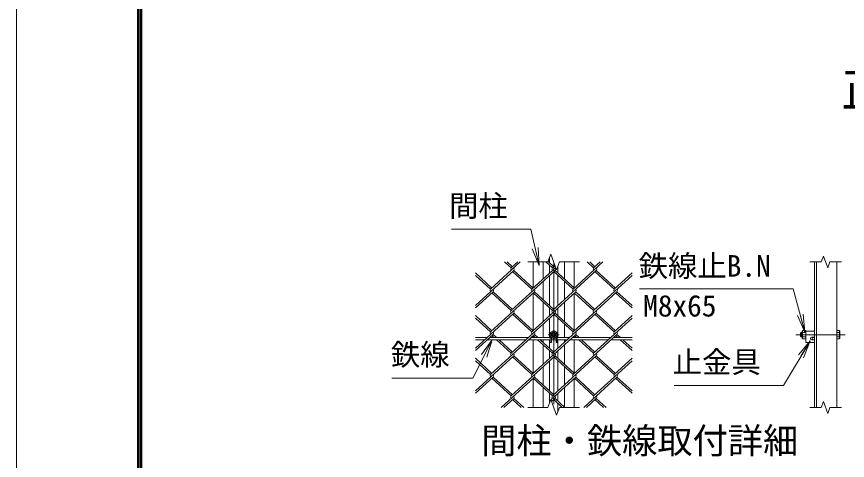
# Model space of a CAD drawing. Units: millimetres at full size; details may follow other scales. Extents: x -16800 to 16800, y -11880 to 11880.
# Drawn here: x -16800 to -9378, y -7730 to -3765 of the extents above; entities that cross this region are included whole.
import ezdxf
from ezdxf.enums import TextEntityAlignment as Align

# ---------------------------------------------------------------- set-up
doc = ezdxf.new("R2010")
doc.units = ezdxf.units.MM
doc.header["$LTSCALE"] = 40
doc.linetypes.add('USER1', pattern=[50.8, 31.75, -6.35, 6.35, -6.35])
for name, color, linetype, lineweight in [('0-0_D-STR1', 1, 'Continuous', 18), ('0-1_D-BMK', 2, 'USER1', 13), ('0-2_D-STR3', 3, 'Continuous', 13), ('0-6_D-STR-DIM', 7, 'Continuous', 13), ('0-7_0', 7, 'Continuous', 18), ('0-9_D-STR-TXT', 7, 'Continuous', 13), ('0-A_D-STR2', 7, 'Continuous', 13), ('0-B_D-TTL-TXT', 7, 'Continuous', 13), ('0-C_D-TTL', 7, 'Continuous', 18)]:
    doc.layers.add(name, color=color, linetype=linetype, lineweight=lineweight)
doc.styles.add('ＭＳ ゴシック', font='')
doc.styles.get('ＭＳ ゴシック').set_extended_font_data('MS Gothic')

# ---------------------------------------------------------------- blocks, each defined once
blk = doc.blocks.new('_Open')
at = {"layer": '0-7_0'}
blk.add_line((-40, 6.67), (0, 0), dxfattribs=at)
blk.add_lwpolyline([(-40, -6.67), (0, 0), (-40, 0)], dxfattribs=at)

msp = doc.modelspace()

# ---------------------------------------------------------------- linework, layer by layer
at = {"layer": '0-0_D-STR1'}
for p, q in [((-12038.86, -5918.65), (-12038.86, -5964.92)), ((-12183.86, -6188.21), (-12183.86, -5956.57)), ((-12096.36, -6108.04), (-12096.36, -5956.57)), ((-12038.86, -5986.62), (-12038.86, -6055.35)), ((-11963.86, -5994.5), (-11963.86, -6055.35)), ((-11906.36, -6108.04), (-11906.36, -5956.57)), ((-11818.86, -6188.21), (-11818.86, -5956.57)), ((-9672.75, -7256.57), (-9672.75, -5956.57)), ((-9652.75, -7256.57), (-9652.75, -5956.57)), ((-9472.75, -7256.57), (-9472.75, -5956.57)), ((-12038.86, -6077.05), (-12038.86, -6346.12)), ((-11963.86, -6077.05), (-11963.86, -6346.12)), ((-12096.36, -6293.43), (-12096.36, -6129.74)), ((-11906.36, -6293.43), (-11906.36, -6129.74)), ((-12183.86, -6569.41), (-12183.86, -6234.95)), ((-11818.86, -6569.41), (-11818.86, -6234.95)), ((-12096.36, -6489.23), (-12096.36, -6315.13)), ((-12038.86, -6367.82), (-12038.86, -6436.54)), ((-11963.86, -6367.82), (-11963.86, -6436.54)), ((-11906.36, -6489.23), (-11906.36, -6315.13)), ((-12096.36, -6631.57), (-12096.36, -6510.94)), ((-12038.86, -6458.25), (-12038.86, -6631.57)), ((-11963.86, -6458.25), (-11963.86, -6631.57)), ((-11906.36, -6631.57), (-11906.36, -6510.94)), ((-12183.86, -6631.57), (-12183.86, -6616.15)), ((-12183.86, -6950.61), (-12183.86, -6651.57)), ((-12096.36, -6674.63), (-12096.36, -6651.57)), ((-12038.86, -6651.57), (-12038.86, -6727.32)), ((-11963.86, -6651.57), (-11963.86, -6727.32)), ((-11906.36, -6674.63), (-11906.36, -6651.57)), ((-11818.86, -6631.57), (-11818.86, -6616.15)), ((-11818.86, -6950.61), (-11818.86, -6651.57)), ((-12096.36, -6870.43), (-12096.36, -6696.33)), ((-12038.86, -6749.02), (-12038.86, -6817.74)), ((-11963.86, -6749.02), (-11963.86, -6817.74)), ((-11906.36, -6870.43), (-11906.36, -6696.33)), ((-12096.36, -7055.83), (-12096.36, -6892.13)), ((-12038.86, -6839.44), (-12038.86, -7108.51)), ((-11963.86, -6839.44), (-11963.86, -7108.51)), ((-11906.36, -7055.83), (-11906.36, -6892.13)), ((-12183.86, -7256.57), (-12183.86, -6997.35)), ((-11818.86, -7256.57), (-11818.86, -6997.35)), ((-12096.36, -7256.57), (-12096.36, -7077.53)), ((-11906.36, -7251.63), (-11906.36, -7077.53)), ((-12038.86, -7130.22), (-12038.86, -7218.65)), ((-11963.86, -7130.22), (-11963.86, -7198.94)), ((-11963.86, -7220.64), (-11963.86, -7294.5))]:
    msp.add_line(p, q, dxfattribs=at)
at = {"layer": '0-1_D-BMK'}
for p, q in [((-12001.36, -5956.57), (-12001.36, -7256.57)), ((-11951.36, -6606.57), (-12051.36, -6606.57)), ((-9837.73, -6606.57), (-9397.75, -6606.57))]:
    msp.add_line(p, q, dxfattribs=at)
at = {"layer": '0-2_D-STR3'}
for p, q in [((-12001.36, -6569.05), (-12033.86, -6587.81)), ((-12033.86, -6587.81), (-12033.86, -6625.34)), ((-11968.86, -6587.81), (-12001.36, -6569.05)), ((-11968.86, -6625.34), (-11968.86, -6587.81)), ((-9791.75, -6586.57), (-9797.75, -6592.57)), ((-9797.75, -6592.57), (-9797.75, -6620.57)), ((-9791.75, -6586.57), (-9791.75, -6626.57)), ((-9780.25, -6586.57), (-9791.75, -6586.57)), ((-9776.62, -6569.05), (-9780.25, -6575.32)), ((-9780.25, -6637.82), (-9780.25, -6575.32)), ((-9747.75, -6569.05), (-9776.62, -6569.05)), ((-9747.75, -6587.81), (-9776.62, -6587.81)), ((-9747.75, -6644.1), (-9747.75, -6569.05)), ((-9747.75, -6576.57), (-9672.75, -6576.57)), ((-9747.75, -6576.57), (-9747.75, -6676.57)), ((-9472.75, -6569.05), (-9449.73, -6569.05)), ((-9472.75, -6569.05), (-9472.75, -6644.1)), ((-9472.75, -6587.81), (-9449.73, -6587.81)), ((-9446.25, -6575.07), (-9449.73, -6569.05)), ((-9446.25, -6575.07), (-9446.25, -6638.07)), ((-12596.65, -6631.57), (-12701.36, -6631.57)), ((-12618.48, -6651.57), (-12701.36, -6651.57)), ((-12249.84, -6651.57), (-12594.8, -6651.57)), ((-12228.02, -6631.57), (-12572.97, -6631.57)), ((-12032.61, -6651.57), (-12226.16, -6651.57)), ((-12032.61, -6631.57), (-12204.33, -6631.57)), ((-12033.86, -6625.34), (-12001.36, -6644.1)), ((-12032.61, -6626.06), (-12032.61, -6676.57)), ((-12032.61, -6676.57), (-12022.61, -6676.57)), ((-12022.61, -6631.83), (-12022.61, -6676.57)), ((-11980.11, -6651.57), (-12022.61, -6651.57)), ((-12001.36, -6644.1), (-11968.86, -6625.34)), ((-11980.11, -6631.83), (-11980.11, -6676.57)), ((-11980.11, -6676.57), (-11970.11, -6676.57)), ((-11970.11, -6626.06), (-11970.11, -6676.57)), ((-11859.38, -6631.57), (-11970.11, -6631.57)), ((-11881.2, -6651.57), (-11970.11, -6651.57)), ((-11512.56, -6651.57), (-11857.52, -6651.57)), ((-11490.74, -6631.57), (-11835.69, -6631.57)), ((-11301.36, -6651.57), (-11488.88, -6651.57)), ((-11301.36, -6631.57), (-11467.06, -6631.57)), ((-9791.75, -6626.57), (-9797.75, -6620.57)), ((-9780.25, -6626.57), (-9791.75, -6626.57)), ((-9776.62, -6644.1), (-9780.25, -6637.82)), ((-9747.75, -6625.34), (-9776.62, -6625.34)), ((-9747.75, -6644.1), (-9776.62, -6644.1)), ((-9747.75, -6676.57), (-9672.75, -6676.57)), ((-9696.5, -6629.07), (-9672.75, -6629.07)), ((-9696.5, -6651.57), (-9672.75, -6651.57)), ((-9672.75, -6651.57), (-9672.75, -6676.57)), ((-9472.75, -6625.34), (-9449.73, -6625.34)), ((-9472.75, -6644.1), (-9449.73, -6644.1)), ((-9446.25, -6638.07), (-9449.73, -6644.1))]:
    msp.add_line(p, q, dxfattribs=at)
for centre, radius in [((-12001.36, -6606.57), 31.25), ((-12001.36, -6606.57), 20), ((-12001.36, -6606.57), 14), ((-9682.75, -6641.57), 10)]:
    msp.add_circle(centre, radius, dxfattribs=at)
for centre, radius, start, end in [((-9717.43, -6606.57), 62.1, 162.4121, 197.5879), ((-9762.91, -6578.43), 16.61, 145.61586, 214.38414), ((-9463.44, -6578.43), 16.61, 325.61585, 34.38415), ((-9508.92, -6606.57), 62.1, 342.4121, 17.5879), ((-9762.91, -6634.72), 16.61, 145.61584, 214.38415), ((-9696.5, -6640.32), 11.25, 90, 270), ((-9463.44, -6634.72), 16.61, 325.61585, 34.38415)]:
    msp.add_arc(centre, radius, start, end, dxfattribs=at)
at = {"layer": '0-6_D-STR-DIM'}
for p, q in [((-12052.67, -5956.57), (-12231.36, -5956.57)), ((-11771.36, -5956.57), (-11950.06, -5956.57)), ((-9714, -5956.57), (-9611.23, -5956.57)), ((-9534.27, -5956.57), (-9431.5, -5956.57)), ((-12052.67, -7256.57), (-12231.36, -7256.57)), ((-11771.36, -7256.57), (-11950.06, -7256.57)), ((-9714, -7256.57), (-9611.23, -7256.57)), ((-9534.27, -7256.57), (-9431.5, -7256.57))]:
    msp.add_line(p, q, dxfattribs=at)
for points in [[(-12052.67, -5956.57), (-12027.01, -5886.1), (-11975.71, -6027.05), (-11950.06, -5956.57)], [(-9534.27, -5956.57), (-9553.51, -6009.43), (-9591.99, -5903.71), (-9611.23, -5956.57)], [(-12052.67, -7256.57), (-12027.01, -7186.1), (-11975.71, -7327.05), (-11950.06, -7256.57)], [(-9534.27, -7256.57), (-9553.51, -7309.43), (-9591.99, -7203.71), (-9611.23, -7256.57)]]:
    msp.add_lwpolyline(points, dxfattribs=at)
at = {"layer": '0-9_D-STR-TXT'}
for points in [[(-12914.53, -5664.42), (-12205.25, -5664.42), (-12131.1, -5987.05)], [(-11233.67, -6197.37), (-9862.46, -6197.37), (-9757.42, -6581.94)], [(-13447.3, -6995.46), (-12723.81, -6995.46), (-12552.05, -6653.36)], [(-10925.11, -7061.74), (-9949.84, -7061.74), (-9711.25, -6663.83)]]:
    msp.add_lwpolyline(points, dxfattribs=at)
at = {"layer": '0-A_D-STR2'}
for p, q in [((-12299.71, -5956.57), (-12566.16, -6200.73)), ((-12381.84, -6010.13), (-12440.29, -5956.57)), ((-12370, -5999.28), (-12416.61, -5956.57)), ((-12322.8, -5956.57), (-12381.55, -6010.4)), ((-11983.78, -6004.87), (-12197.52, -6200.73)), ((-12013.2, -6010.13), (-12071.66, -5956.57)), ((-12001.36, -5999.28), (-12051.49, -5953.35)), ((-11989.71, -5988.6), (-12013.2, -6010.13)), ((-11562.43, -5956.57), (-11828.89, -6200.73)), ((-11644.57, -6010.13), (-11703.02, -5956.57)), ((-11632.72, -5999.28), (-11679.33, -5956.57)), ((-11586.11, -5956.57), (-11644.57, -6010.13)), ((-12358.16, -6031.83), (-12701.36, -6346.32)), ((-12554.32, -6189.88), (-12701.36, -6055.14)), ((-12566.16, -6200.73), (-12701.36, -6076.84)), ((-11989.52, -6031.83), (-12381.84, -6391.33)), ((-12197.52, -6200.73), (-12370, -6042.69)), ((-12185.68, -6189.88), (-12358.16, -6031.83)), ((-11620.88, -6031.83), (-12013.2, -6391.33)), ((-11828.89, -6200.73), (-12001.36, -6042.69)), ((-11817.04, -6189.88), (-11989.52, -6031.83)), ((-11301.36, -6076.84), (-11644.57, -6391.33)), ((-11460.25, -6200.73), (-11632.72, -6042.69)), ((-11448.41, -6189.88), (-11620.88, -6031.83)), ((-11301.36, -6055.14), (-11460.25, -6200.73)), ((-12542.48, -6222.43), (-12701.36, -6368.02)), ((-12173.84, -6222.43), (-12566.16, -6581.93)), ((-12381.84, -6391.33), (-12554.32, -6233.28)), ((-12370, -6380.48), (-12542.48, -6222.43)), ((-11805.2, -6222.43), (-12197.52, -6581.93)), ((-12013.21, -6391.33), (-12185.68, -6233.28)), ((-12001.36, -6380.48), (-12173.84, -6222.43)), ((-11436.56, -6222.43), (-11828.89, -6581.93)), ((-11644.57, -6391.33), (-11816.01, -6234.23)), ((-11632.72, -6380.48), (-11805.2, -6222.43)), ((-11301.36, -6368.02), (-11448.41, -6233.28)), ((-11301.36, -6346.32), (-11436.56, -6222.43)), ((-12358.16, -6413.03), (-12701.36, -6727.52)), ((-12554.32, -6571.08), (-12701.36, -6436.34)), ((-11989.52, -6413.03), (-12381.84, -6772.53)), ((-12197.52, -6581.93), (-12370, -6423.88)), ((-12185.68, -6571.08), (-12358.16, -6413.03)), ((-11620.88, -6413.03), (-12013.2, -6772.53)), ((-11828.89, -6581.93), (-12001.36, -6423.88)), ((-11817.04, -6571.08), (-11989.52, -6413.03)), ((-11460.25, -6581.93), (-11632.72, -6423.88)), ((-11448.41, -6571.08), (-11620.88, -6413.03)), ((-11301.36, -6436.34), (-11460.25, -6581.93)), ((-12566.16, -6581.93), (-12701.36, -6458.04)), ((-11301.36, -6458.04), (-11644.57, -6772.53)), ((-12542.48, -6603.63), (-12701.36, -6749.22)), ((-12173.84, -6603.63), (-12566.16, -6963.13)), ((-12511.99, -6631.57), (-12542.48, -6603.63)), ((-11805.2, -6603.63), (-12197.52, -6963.13)), ((-12143.35, -6631.57), (-12173.84, -6603.63)), ((-11436.56, -6603.63), (-11828.89, -6963.13)), ((-11774.71, -6631.57), (-11805.2, -6603.63)), ((-11406.07, -6631.57), (-11436.56, -6603.63)), ((-12535.67, -6631.57), (-12554.32, -6614.48)), ((-12381.84, -6772.53), (-12513.84, -6651.57)), ((-12370, -6761.68), (-12490.16, -6651.57)), ((-12167.03, -6631.57), (-12185.68, -6614.48)), ((-12013.2, -6772.53), (-12145.21, -6651.57)), ((-12001.36, -6761.68), (-12121.52, -6651.57)), ((-11798.39, -6631.57), (-11817.04, -6614.48)), ((-11644.57, -6772.53), (-11776.57, -6651.57)), ((-11632.72, -6761.68), (-11752.88, -6651.57)), ((-11429.75, -6631.57), (-11448.41, -6614.48)), ((-11301.36, -6749.22), (-11407.93, -6651.57)), ((-11301.36, -6727.52), (-11384.25, -6651.57)), ((-12358.16, -6794.23), (-12701.36, -7108.72)), ((-12554.32, -6952.28), (-12701.36, -6817.54)), ((-11989.52, -6794.23), (-12381.84, -7153.73)), ((-12197.52, -6963.13), (-12370, -6805.08)), ((-12185.68, -6952.28), (-12358.16, -6794.23)), ((-11620.88, -6794.23), (-12013.2, -7153.73)), ((-11828.89, -6963.13), (-12001.36, -6805.08)), ((-11817.04, -6952.28), (-11989.52, -6794.23)), ((-11460.25, -6963.13), (-11632.72, -6805.08)), ((-11448.41, -6952.28), (-11620.88, -6794.23)), ((-11301.36, -6817.54), (-11460.25, -6963.13)), ((-12566.16, -6963.13), (-12701.36, -6839.24)), ((-11301.36, -6839.24), (-11644.57, -7153.73)), ((-12542.48, -6984.83), (-12701.36, -7130.42)), ((-12381.84, -7153.73), (-12554.32, -6995.68)), ((-12370, -7142.88), (-12542.48, -6984.83)), ((-12173.84, -6984.83), (-12470.4, -7256.57)), ((-12013.2, -7153.73), (-12185.68, -6995.68)), ((-12001.36, -7142.88), (-12173.84, -6984.83)), ((-11805.2, -6984.83), (-12026.47, -7187.59)), ((-11644.57, -7153.73), (-11817.04, -6995.68)), ((-11632.72, -7142.88), (-11805.2, -6984.83)), ((-11436.56, -6984.83), (-11733.12, -7256.57)), ((-11301.36, -7130.42), (-11448.41, -6995.68)), ((-11301.36, -7108.72), (-11436.56, -6984.83)), ((-12358.16, -7175.43), (-12446.71, -7256.57)), ((-12293.29, -7256.57), (-12370, -7186.28)), ((-12269.61, -7256.57), (-12358.16, -7175.43)), ((-11989.52, -7175.43), (-12020.55, -7203.86)), ((-11924.65, -7256.57), (-12001.36, -7186.28)), ((-11900.97, -7256.57), (-11989.52, -7175.43)), ((-11620.88, -7175.43), (-11709.44, -7256.57)), ((-11556.01, -7256.57), (-11632.72, -7186.28)), ((-11532.33, -7256.57), (-11620.88, -7175.43))]:
    msp.add_line(p, q, dxfattribs=at)
for centre, start, end in [((-12369.74, -6021.28), 137.5, 222.5), ((-12369.74, -6021.28), 317.5, 42.5), ((-12001.1, -6021.28), 137.5, 222.5), ((-12001.1, -6021.28), 317.5, 42.5), ((-11632.46, -6021.28), 137.5, 222.5), ((-11632.46, -6021.28), 317.5, 42.5), ((-12554.32, -6211.58), 137.5, 222.5), ((-12554.32, -6211.58), 317.5, 42.5), ((-12185.68, -6211.58), 137.5, 222.5), ((-12185.68, -6211.58), 317.5, 42.5), ((-11817.04, -6211.58), 137.5, 222.5), ((-11817.04, -6211.58), 317.5, 42.5), ((-11448.14, -6211.88), 137.5, 222.5), ((-11448.14, -6211.88), 317.5, 42.5), ((-12370.03, -6402.21), 137.5, 222.5), ((-12370.03, -6402.21), 317.5, 42.5), ((-12001.39, -6402.21), 137.5, 222.5), ((-12001.39, -6402.21), 317.5, 42.5), ((-11632.75, -6402.21), 137.5, 222.5), ((-11632.75, -6402.21), 317.5, 42.5), ((-12554.32, -6592.78), 137.5, 222.5), ((-12554.32, -6592.78), 317.5, 42.5), ((-12185.68, -6592.78), 137.5, 222.5), ((-12185.68, -6592.78), 317.5, 42.5), ((-11817.04, -6592.78), 137.5, 222.5), ((-11817.04, -6592.78), 317.5, 42.5), ((-11448.14, -6593.08), 137.5, 222.5), ((-11448.14, -6593.08), 317.5, 42.5), ((-12370.03, -6783.41), 137.5, 222.5), ((-12370.03, -6783.41), 317.5, 42.5), ((-12001.07, -6783.65), 137.5, 222.5), ((-12001.07, -6783.65), 317.5, 42.5), ((-11632.43, -6783.65), 137.5, 222.5), ((-11632.43, -6783.65), 317.5, 42.5), ((-12554.03, -6974.25), 137.5, 222.5), ((-12554.03, -6974.25), 317.5, 42.5), ((-12185.39, -6974.25), 137.5, 222.5), ((-12185.39, -6974.25), 317.5, 42.5), ((-11816.75, -6974.25), 137.5, 222.5), ((-11816.75, -6974.25), 317.5, 42.5), ((-11447.84, -6974.55), 137.5, 222.5), ((-11447.84, -6974.55), 317.5, 42.5), ((-12370.03, -7164.61), 137.5, 222.5), ((-12370.03, -7164.61), 317.5, 42.5), ((-12001.07, -7164.85), 137.5, 222.5), ((-12001.07, -7164.85), 317.5, 42.5), ((-11632.43, -7164.85), 137.5, 222.5), ((-11632.43, -7164.85), 317.5, 42.5)]:
    msp.add_arc(centre, 16.06, start, end, dxfattribs=at)
at = {"layer": '0-C_D-TTL', "color": 2}
msp.add_lwpolyline([(-16800, 11880), (16800, 11880), (16800, -11880), (-16800, -11880)], close=True, dxfattribs=at)
at = {"layer": '0-C_D-TTL'}
for points in [[(-15720, 11000), (15720, 11000), (15720, -11000), (-15720, -11000)], [(-15710, 10990), (15710, 10990), (15710, -10990), (-15710, -10990)], [(-15700, 10980), (15700, 10980), (15700, -10980), (-15700, -10980)], [(-15690, 10970), (15690, 10970), (15690, -10970), (-15690, -10970)], [(-15680, 10960), (15680, 10960), (15680, -10960), (-15680, -10960)]]:
    msp.add_lwpolyline(points, close=True, dxfattribs=at)

# ---------------------------------------------------------------- block references
at = {"layer": '0-9_D-STR-TXT', "xscale": 4, "yscale": 4}
for p, rotation in [((-12130.65, -5989), 282.94348), ((-9756.9, -6583.87), 285.27617), ((-12551.15, -6651.57), 63.34043), ((-9710.22, -6662.11), 59.05204)]:
    msp.add_blockref('_Open', p, dxfattribs=dict(at, rotation=rotation))

# ---------------------------------------------------------------- texts
at = {"layer": '0-9_D-STR-TXT', "style": 'ＭＳ ゴシック'}
for s, p in [('間柱', (-12936.86, -5609.51)), ('鉄線止B.N', (-11242.81, -6146.01)), ('M8x65', (-11202.05, -6502.19)), ('鉄線', (-13456.44, -6938.01)), ('止金具', (-10938.31, -7004.8))]:
    msp.add_text(s, height=192.4, dxfattribs=at).set_placement(p, align=Align.BOTTOM_LEFT)
at = {"layer": '0-B_D-TTL-TXT', "style": 'ＭＳ ゴシック'}
for s, height, p in [('正\u3000面\u3000図', 307.9, (-9433.96, -4664.11)), ('間柱・鉄線取付詳細', 230.8, (-12649.5, -7738.19))]:
    msp.add_text(s, height=height, dxfattribs=at).set_placement(p, align=Align.BOTTOM_LEFT)

doc.saveas('drawing.dxf')
